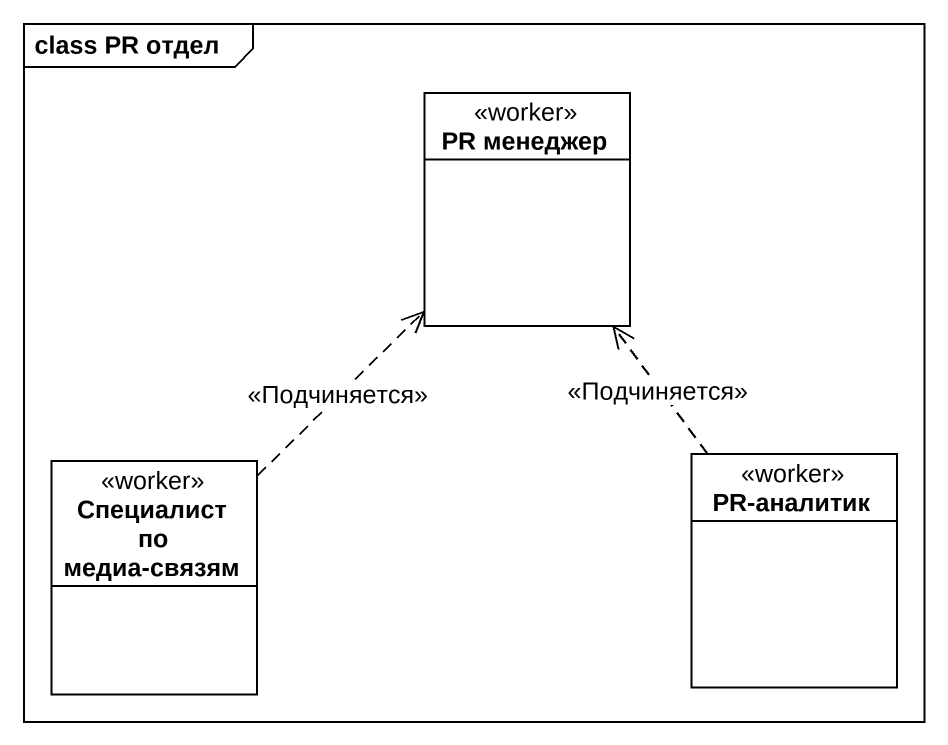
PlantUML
@startuml
mainframe class PR отдел
hide circle
hide empty members
class "PR менеджер" as PR_менеджер <<worker>>
class "Специалист по медиа-связям" as Специалист_по_медиа_связям <<worker>>
class "PR-аналитик" as PR_аналитик <<worker>>
Специалист_по_медиа_связям .up.> PR_менеджер : <<Подчиняется>>
PR_аналитик .up.> PR_менеджер : <<Подчиняется>>
@enduml
